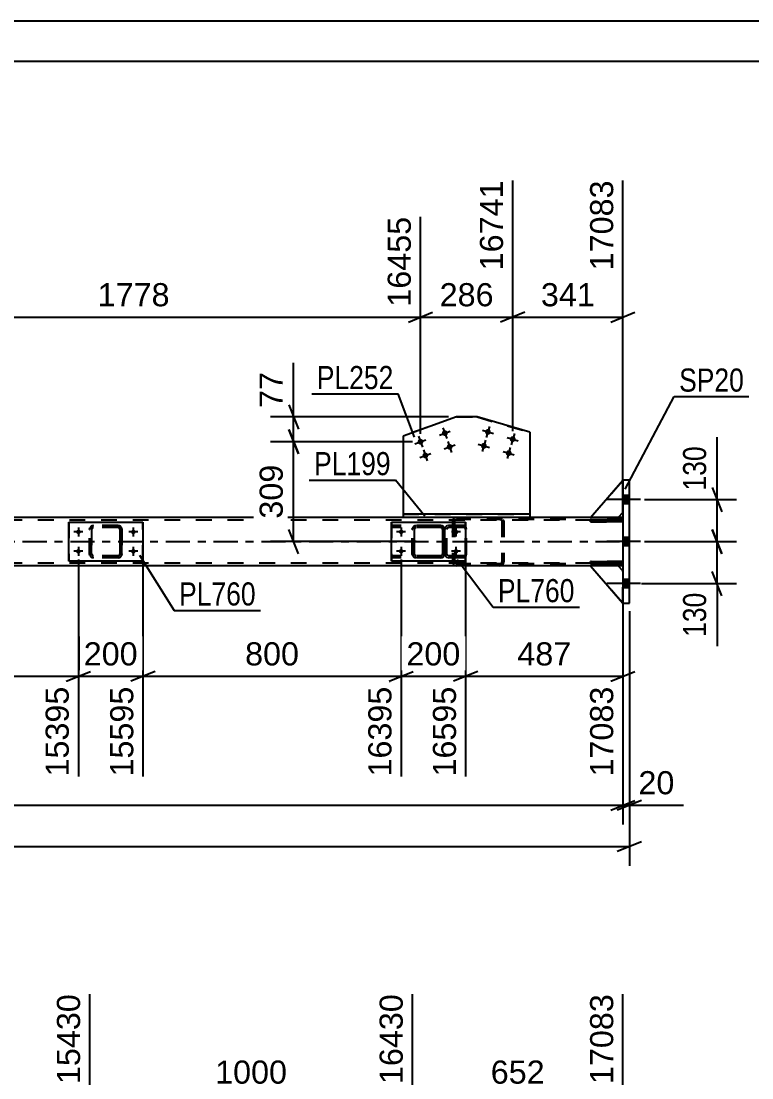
# Model space of a CAD drawing. Header units: millimetres. Extents: x -54 to 787, y -402 to 192.
# Drawn here: x 605.5 to 696.1, y 61 to 191.9 of the extents above; entities that cross this region are included whole.
import ezdxf

# ---------------------------------------------------------------- set-up
doc = ezdxf.new("R2010")
doc.units = ezdxf.units.MM
doc.linetypes.add('DXK_LINE_DOT2', pattern=[3.9198, 1.9599, -1.9599])
doc.linetypes.add('DXK_LINE_DOT3', pattern=[5.9187, 2.979, -0.9799, 0.9799, -0.9799])
doc.styles.add('Arial', font='ARIAL.TTF', dxfattribs={"height": 0.2})
doc.styles.add('Arial Narrow', font='ARIALN.TTF', dxfattribs={"height": 0.2})

# ---------------------------------------------------------------- blocks, each defined once
blk = doc.blocks.new('Unknown-122573057-1115')
at = {"color": 5, "linetype": 'Continuous'}
for p, q in [((787.22, 191.89), (-53.78, 191.89)), ((782.22, 186.89), (-48.78, 186.89))]:
    blk.add_line(p, q, dxfattribs=at)
blk = doc.blocks.new('Part-122573057-1778 - 1638')
at = {"color": 2, "linetype": 'Continuous'}
for p, q in [((676.08, 130.43), (680.08, 135.03)), ((680.08, 131.03), (679.48, 130.43)), ((679.48, 130.43), (676.08, 130.43))]:
    blk.add_line(p, q, dxfattribs=at)
at = {"color": 7, "linetype": 'DXK_LINE_DOT2'}
blk.add_line((680.08, 131.03), (680.08, 135.03), dxfattribs=at)
blk = doc.blocks.new('Bolt-122573057-1857 - 1638')
at = {"linetype": 'Continuous'}
for points in [[(655.33, 139.92, -1), (654.65, 139.68, -1)], [(658.35, 140.99, -1), (657.67, 140.75, -1)], [(658.95, 139.29, -1), (658.27, 139.05, -1)], [(655.93, 138.22, -1), (655.26, 137.98, -1)]]:
    blk.add_hatch(color=1, dxfattribs=at).paths.add_polyline_path(points)
at = {"color": 1, "linetype": 'Continuous'}
for p, q in [((657.77, 141.54), (658.25, 140.19)), ((654.31, 139.56), (655.67, 140.04)), ((654.75, 140.48), (655.23, 139.12)), ((657.33, 140.63), (658.69, 141.11)), ((655.35, 138.78), (655.84, 137.42)), ((657.93, 138.93), (659.29, 139.41)), ((658.37, 139.85), (658.85, 138.49)), ((654.92, 137.86), (656.27, 138.34))]:
    blk.add_line(p, q, dxfattribs=at)
blk = doc.blocks.new('Part-122573057-1782 - 1638')
at = {"color": 2, "linetype": 'Continuous'}
for p, q in [((679.48, 124.43), (676.08, 124.43)), ((676.08, 124.43), (680.08, 119.83)), ((680.08, 123.83), (679.48, 124.43))]:
    blk.add_line(p, q, dxfattribs=at)
at = {"color": 7, "linetype": 'DXK_LINE_DOT2'}
blk.add_line((680.08, 123.83), (680.08, 119.83), dxfattribs=at)
blk = doc.blocks.new('Part-122573057-1685 - 1638')
at = {"color": 7, "linetype": 'DXK_LINE_DOT2'}
for p, q in [((676.08, 130.43), (680.08, 135.03)), ((680.08, 135.03), (680.08, 131.03)), ((680.08, 131.03), (679.48, 130.43)), ((679.48, 130.43), (676.08, 130.43))]:
    blk.add_line(p, q, dxfattribs=at)
blk = doc.blocks.new('Part-122573057-1686 - 1638')
at = {"color": 2, "linetype": 'Continuous'}
for p, q in [((676.08, 124.67), (676.08, 124.99)), ((676.08, 124.99), (680.08, 124.99)), ((680.08, 124.67), (676.08, 124.67)), ((680.08, 124.67), (680.08, 124.99))]:
    blk.add_line(p, q, dxfattribs=at)
at = {"color": 7, "linetype": 'DXK_LINE_DOT2'}
for p, q in [((679.48, 124.67), (679.48, 124.99)), ((680.08, 124.99), (680.08, 124.67))]:
    blk.add_line(p, q, dxfattribs=at)
blk = doc.blocks.new('Part-122573057-1687 - 1638')
at = {"color": 2, "linetype": 'Continuous'}
for p, q in [((676.08, 129.87), (676.08, 130.19)), ((676.08, 130.19), (680.08, 130.19)), ((680.08, 129.87), (676.08, 129.87)), ((680.08, 129.87), (680.08, 130.19))]:
    blk.add_line(p, q, dxfattribs=at)
at = {"color": 7, "linetype": 'DXK_LINE_DOT2'}
for p, q in [((679.48, 129.87), (679.48, 130.19)), ((680.08, 130.19), (680.08, 129.87))]:
    blk.add_line(p, q, dxfattribs=at)
blk = doc.blocks.new('Part-122573057-1688 - 1638')
at = {"color": 7, "linetype": 'DXK_LINE_DOT2'}
for p, q in [((680.08, 124.99), (676.08, 124.99)), ((676.08, 124.99), (676.08, 124.67)), ((676.08, 124.67), (680.08, 124.67)), ((679.48, 124.67), (679.48, 124.99)), ((680.08, 124.67), (680.08, 124.99)), ((680.08, 124.99), (680.08, 124.67))]:
    blk.add_line(p, q, dxfattribs=at)
blk = doc.blocks.new('Part-122573057-1689 - 1638')
at = {"color": 7, "linetype": 'DXK_LINE_DOT2'}
for p, q in [((680.08, 130.19), (676.08, 130.19)), ((676.08, 130.19), (676.08, 129.87)), ((676.08, 129.87), (680.08, 129.87)), ((679.48, 129.87), (679.48, 130.19)), ((680.08, 129.87), (680.08, 130.19)), ((680.08, 130.19), (680.08, 129.87))]:
    blk.add_line(p, q, dxfattribs=at)
blk = doc.blocks.new('Part-122573057-1731 - 1638')
at = {"color": 2, "linetype": 'Continuous'}
for p, q in [((659.47, 142.87), (652.83, 140.51)), ((662.01, 142.87), (659.47, 142.87)), ((659.47, 142.87), (659.47, 142.87)), ((668.54, 140.97), (662.01, 142.87)), ((662.01, 142.87), (662.01, 142.87)), ((652.83, 140.51), (652.83, 130.83)), ((668.54, 140.97), (668.54, 130.83))]:
    blk.add_line(p, q, dxfattribs=at)
at = {"color": 7, "linetype": 'DXK_LINE_DOT2'}
for p, q in [((659.47, 142.87), (652.83, 140.51)), ((659.47, 142.87), (662.01, 142.87)), ((662.01, 142.87), (668.54, 140.97)), ((652.83, 130.83), (668.54, 130.83)), ((652.83, 130.83), (668.54, 130.83))]:
    blk.add_line(p, q, dxfattribs=at)
blk = doc.blocks.new('Bolt-122573057-1860 - 1638')
at = {"linetype": 'Continuous'}
for points in [[(612.31, 128.63), (612.32, 128.69), (612.33, 128.75), (612.36, 128.8), (612.4, 128.84), (612.45, 128.88), (612.5, 128.9), (612.56, 128.91), (612.62, 128.91), (612.68, 128.9), (612.73, 128.88), (612.78, 128.84), (612.82, 128.8), (612.85, 128.75), (612.86, 128.69), (612.87, 128.63), (612.86, 128.58), (612.85, 128.52), (612.82, 128.47), (612.78, 128.43), (612.73, 128.39), (612.68, 128.37), (612.62, 128.36), (612.56, 128.36), (612.5, 128.37), (612.45, 128.39), (612.4, 128.43), (612.36, 128.47), (612.33, 128.52), (612.32, 128.58)], [(619.11, 128.63), (619.12, 128.69), (619.13, 128.75), (619.16, 128.8), (619.2, 128.84), (619.25, 128.88), (619.3, 128.9), (619.36, 128.91), (619.42, 128.91), (619.48, 128.9), (619.53, 128.88), (619.58, 128.84), (619.62, 128.8), (619.65, 128.75), (619.66, 128.69), (619.67, 128.63), (619.66, 128.58), (619.65, 128.52), (619.62, 128.47), (619.58, 128.43), (619.53, 128.39), (619.48, 128.37), (619.42, 128.36), (619.36, 128.36), (619.3, 128.37), (619.25, 128.39), (619.2, 128.43), (619.16, 128.47), (619.13, 128.52), (619.12, 128.58)], [(612.31, 126.23), (612.32, 126.29), (612.33, 126.35), (612.36, 126.4), (612.4, 126.44), (612.45, 126.48), (612.5, 126.5), (612.56, 126.51), (612.62, 126.51), (612.68, 126.5), (612.73, 126.48), (612.78, 126.44), (612.82, 126.4), (612.85, 126.35), (612.86, 126.29), (612.87, 126.23), (612.86, 126.18), (612.85, 126.12), (612.82, 126.07), (612.78, 126.03), (612.73, 125.99), (612.68, 125.97), (612.62, 125.96), (612.56, 125.96), (612.5, 125.97), (612.45, 125.99), (612.4, 126.03), (612.36, 126.07), (612.33, 126.12), (612.32, 126.18)], [(619.11, 126.23), (619.12, 126.29), (619.13, 126.35), (619.16, 126.4), (619.2, 126.44), (619.25, 126.48), (619.3, 126.5), (619.36, 126.51), (619.42, 126.51), (619.48, 126.5), (619.53, 126.48), (619.58, 126.44), (619.62, 126.4), (619.65, 126.35), (619.66, 126.29), (619.67, 126.23), (619.66, 126.18), (619.65, 126.12), (619.62, 126.07), (619.58, 126.03), (619.53, 125.99), (619.48, 125.97), (619.42, 125.96), (619.36, 125.96), (619.3, 125.97), (619.25, 125.99), (619.2, 126.03), (619.16, 126.07), (619.13, 126.12), (619.12, 126.18)]]:
    blk.add_hatch(color=1, dxfattribs=at).paths.add_polyline_path(points)
at = {"color": 1, "linetype": 'Continuous'}
for p, q in [((613.15, 128.63), (612.03, 128.63)), ((612.59, 129.19), (612.59, 128.07)), ((619.95, 128.63), (618.83, 128.63)), ((619.39, 129.19), (619.39, 128.07)), ((613.15, 126.23), (612.03, 126.23)), ((612.59, 126.79), (612.59, 125.67)), ((619.95, 126.23), (618.83, 126.23)), ((619.39, 126.79), (619.39, 125.67))]:
    blk.add_line(p, q, dxfattribs=at)
blk = doc.blocks.new('Part-122573057-1783 - 1638')
at = {"color": 7, "linetype": 'DXK_LINE_DOT2'}
for p, q in [((679.48, 124.43), (676.08, 124.43)), ((676.08, 124.43), (680.08, 119.83)), ((680.08, 123.83), (679.48, 124.43)), ((680.08, 119.83), (680.08, 123.83))]:
    blk.add_line(p, q, dxfattribs=at)
blk = doc.blocks.new('Bolt-122573057-1858 - 1638')
at = {"linetype": 'Continuous'}
for points in [[(652.31, 128.63), (652.32, 128.69), (652.33, 128.75), (652.36, 128.8), (652.4, 128.84), (652.45, 128.88), (652.5, 128.9), (652.56, 128.91), (652.62, 128.91), (652.68, 128.9), (652.73, 128.88), (652.78, 128.84), (652.82, 128.8), (652.85, 128.75), (652.86, 128.69), (652.87, 128.63), (652.86, 128.58), (652.85, 128.52), (652.82, 128.47), (652.78, 128.43), (652.73, 128.39), (652.68, 128.37), (652.62, 128.36), (652.56, 128.36), (652.5, 128.37), (652.45, 128.39), (652.4, 128.43), (652.36, 128.47), (652.33, 128.52), (652.32, 128.58)], [(659.11, 128.63), (659.12, 128.69), (659.13, 128.75), (659.16, 128.8), (659.2, 128.84), (659.25, 128.88), (659.3, 128.9), (659.36, 128.91), (659.42, 128.91), (659.48, 128.9), (659.53, 128.88), (659.58, 128.84), (659.62, 128.8), (659.65, 128.75), (659.66, 128.69), (659.67, 128.63), (659.66, 128.58), (659.65, 128.52), (659.62, 128.47), (659.58, 128.43), (659.53, 128.39), (659.48, 128.37), (659.42, 128.36), (659.36, 128.36), (659.3, 128.37), (659.25, 128.39), (659.2, 128.43), (659.16, 128.47), (659.13, 128.52), (659.12, 128.58)], [(652.31, 126.23), (652.32, 126.29), (652.33, 126.35), (652.36, 126.4), (652.4, 126.44), (652.45, 126.48), (652.5, 126.5), (652.56, 126.51), (652.62, 126.51), (652.68, 126.5), (652.73, 126.48), (652.78, 126.44), (652.82, 126.4), (652.85, 126.35), (652.86, 126.29), (652.87, 126.23), (652.86, 126.18), (652.85, 126.12), (652.82, 126.07), (652.78, 126.03), (652.73, 125.99), (652.68, 125.97), (652.62, 125.96), (652.56, 125.96), (652.5, 125.97), (652.45, 125.99), (652.4, 126.03), (652.36, 126.07), (652.33, 126.12), (652.32, 126.18)], [(659.11, 126.23), (659.12, 126.29), (659.13, 126.35), (659.16, 126.4), (659.2, 126.44), (659.25, 126.48), (659.3, 126.5), (659.36, 126.51), (659.42, 126.51), (659.48, 126.5), (659.53, 126.48), (659.58, 126.44), (659.62, 126.4), (659.65, 126.35), (659.66, 126.29), (659.67, 126.23), (659.66, 126.18), (659.65, 126.12), (659.62, 126.07), (659.58, 126.03), (659.53, 125.99), (659.48, 125.97), (659.42, 125.96), (659.36, 125.96), (659.3, 125.97), (659.25, 125.99), (659.2, 126.03), (659.16, 126.07), (659.13, 126.12), (659.12, 126.18)]]:
    blk.add_hatch(color=1, dxfattribs=at).paths.add_polyline_path(points)
at = {"color": 1, "linetype": 'Continuous'}
for p, q in [((653.15, 128.63), (652.03, 128.63)), ((652.59, 129.19), (652.59, 128.07)), ((659.95, 128.63), (658.83, 128.63)), ((659.39, 129.19), (659.39, 128.07)), ((653.15, 126.23), (652.03, 126.23)), ((652.59, 126.79), (652.59, 125.67)), ((659.95, 126.23), (658.83, 126.23)), ((659.39, 126.79), (659.39, 125.67))]:
    blk.add_line(p, q, dxfattribs=at)
blk = doc.blocks.new('Bolt-122573057-1794 - 1638')
at = {"linetype": 'Continuous'}
for points in [[(680.88, 132.11), (680.88, 133.15), (680.08, 133.15), (680.08, 132.11)], [(680.88, 132.11), (680.88, 133.15), (680.08, 133.15), (680.08, 132.11)], [(680.88, 132.11), (680.88, 133.15), (680.08, 133.15), (680.08, 132.11)], [(680.88, 126.91), (680.88, 127.95), (680.08, 127.95), (680.08, 126.91)], [(680.88, 126.91), (680.88, 127.95), (680.08, 127.95), (680.08, 126.91)], [(680.88, 121.71), (680.88, 122.75), (680.08, 122.75), (680.08, 121.71)], [(680.88, 121.71), (680.88, 122.75), (680.08, 122.75), (680.08, 121.71)], [(680.88, 121.71), (680.88, 122.75), (680.08, 122.75), (680.08, 121.71)]]:
    blk.add_hatch(color=1, dxfattribs=at).paths.add_polyline_path(points)
at = {"color": 1, "linetype": 'Continuous'}
for p, q in [((682.28, 132.63), (678.08, 132.63)), ((682.28, 132.63), (678.08, 132.63)), ((682.28, 132.63), (678.08, 132.63)), ((680.88, 133.15), (680.08, 133.15)), ((680.88, 133.15), (680.08, 133.15)), ((680.88, 133.15), (680.08, 133.15)), ((680.88, 132.11), (680.08, 132.11)), ((680.88, 132.11), (680.08, 132.11)), ((680.88, 132.11), (680.08, 132.11)), ((682.28, 127.43), (678.08, 127.43)), ((682.28, 127.43), (678.08, 127.43)), ((680.88, 127.95), (680.08, 127.95)), ((680.88, 127.95), (680.08, 127.95)), ((680.88, 126.91), (680.08, 126.91)), ((680.88, 126.91), (680.08, 126.91)), ((682.28, 122.23), (678.08, 122.23)), ((682.28, 122.23), (678.08, 122.23)), ((682.28, 122.23), (678.08, 122.23)), ((680.88, 122.75), (680.08, 122.75)), ((680.88, 122.75), (680.08, 122.75)), ((680.88, 122.75), (680.08, 122.75)), ((680.88, 121.71), (680.08, 121.71)), ((680.88, 121.71), (680.08, 121.71)), ((680.88, 121.71), (680.08, 121.71))]:
    blk.add_line(p, q, dxfattribs=at)
blk = doc.blocks.new('Part-122573057-1802 - 1638')
at = {"color": 7, "linetype": 'DXK_LINE_DOT2'}
for p, q in [((680.08, 130.11), (43.4, 130.11)), ((668.54, 130.43), (652.83, 130.43)), ((679.48, 130.43), (676.08, 130.43)), ((680.08, 130.43), (680.08, 124.43)), ((680.08, 124.75), (43.4, 124.75)), ((679.48, 124.43), (676.08, 124.43))]:
    blk.add_line(p, q, dxfattribs=at)
at = {"color": 2, "linetype": 'Continuous'}
for p, q in [((652.83, 130.43), (583.87, 130.43)), ((676.08, 130.43), (668.54, 130.43)), ((680.08, 130.43), (679.48, 130.43)), ((676.08, 124.43), (43.4, 124.43)), ((680.08, 124.43), (679.48, 124.43))]:
    blk.add_line(p, q, dxfattribs=at)
at = {"color": 7, "linetype": 'DXK_LINE_DOT3'}
blk.add_line((43.4, 127.43), (680.08, 127.43), dxfattribs=at)
blk = doc.blocks.new('Part-122573057-1851 - 1638')
at = {"color": 2, "linetype": 'Continuous'}
for p, q in [((651.39, 125.03), (651.39, 129.83)), ((651.39, 129.83), (651.39, 129.83)), ((651.39, 129.83), (660.59, 129.83)), ((660.59, 129.83), (660.59, 125.03)), ((651.39, 125.03), (651.39, 125.03)), ((660.59, 125.03), (651.39, 125.03))]:
    blk.add_line(p, q, dxfattribs=at)
at = {"color": 7, "linetype": 'DXK_LINE_DOT2'}
for p, q in [((651.39, 129.83), (651.39, 125.03)), ((651.39, 129.83), (651.39, 129.83)), ((660.59, 125.03), (660.59, 129.83)), ((651.39, 125.03), (651.39, 125.03))]:
    blk.add_line(p, q, dxfattribs=at)
blk = doc.blocks.new('Part-122573057-1879 - 1638')
at = {"color": 7, "linetype": 'DXK_LINE_DOT2'}
for p, q in [((658.99, 130.11), (658.95, 129.95)), ((658.95, 129.95), (658.95, 124.91)), ((658.99, 130.14), (658.99, 130.11)), ((659.21, 129.95), (659.23, 130.05)), ((659.21, 129.95), (659.21, 124.91)), ((659.23, 130.05), (659.28, 130.12)), ((659.47, 130.43), (659.27, 130.4)), ((659.28, 130.12), (659.37, 130.18)), ((659.37, 130.18), (659.47, 130.19)), ((673.01, 130.43), (659.47, 130.43)), ((673.01, 130.19), (659.47, 130.19)), ((665.02, 130.4), (664.83, 130.43)), ((664.83, 130.19), (664.93, 130.18)), ((664.93, 130.18), (665.01, 130.12)), ((665.01, 130.12), (665.06, 130.05)), ((665.06, 130.05), (665.08, 129.95)), ((665.08, 129.95), (665.08, 124.91)), ((665.31, 130.11), (665.3, 130.14)), ((665.34, 129.95), (665.31, 130.11)), ((665.34, 129.95), (665.34, 124.91)), ((658.95, 124.91), (658.97, 124.83)), ((658.97, 124.83), (658.99, 124.73)), ((659.22, 124.85), (659.21, 124.91)), ((659.23, 124.82), (659.22, 124.85)), ((659.28, 124.75), (659.23, 124.82)), ((659.27, 124.47), (659.47, 124.43)), ((659.37, 124.69), (659.28, 124.75)), ((659.47, 124.67), (659.37, 124.69)), ((673.01, 124.67), (659.47, 124.67)), ((673.01, 124.43), (659.47, 124.43)), ((664.93, 124.69), (664.83, 124.67)), ((664.83, 124.43), (665.02, 124.47)), ((665.01, 124.75), (664.93, 124.69)), ((665.06, 124.82), (665.01, 124.75)), ((665.06, 124.82), (665.07, 124.85)), ((665.07, 124.85), (665.08, 124.91)), ((665.3, 124.73), (665.32, 124.83)), ((665.32, 124.83), (665.34, 124.91))]:
    blk.add_line(p, q, dxfattribs=at)
for centre, start, end in [((659.45, 129.93), 110.756, 155.6775), ((659.45, 124.94), 204.3225, 249.244), ((664.85, 124.94), 290.756, 335.6775)]:
    blk.add_arc(centre, 0.496, start, end, dxfattribs=at)
blk = doc.blocks.new('Bolt-122573057-1909 - 1638')
at = {"linetype": 'Continuous'}
for points in [[(663.35, 141.38), (663.43, 141.37), (663.5, 141.35), (663.56, 141.31), (663.62, 141.26), (663.66, 141.2), (663.69, 141.13), (663.71, 141.06), (663.71, 140.99), (663.69, 140.91), (663.66, 140.84), (663.62, 140.78), (663.56, 140.73), (663.5, 140.69), (663.43, 140.67), (663.35, 140.66), (663.28, 140.67), (663.21, 140.69), (663.14, 140.73), (663.08, 140.78), (663.04, 140.84), (663.01, 140.91), (662.99, 140.99), (662.99, 141.06), (663.01, 141.13), (663.04, 141.2), (663.08, 141.26), (663.14, 141.31), (663.21, 141.35), (663.28, 141.37)], [(666.42, 140.49), (666.5, 140.48), (666.57, 140.46), (666.64, 140.42), (666.69, 140.37), (666.74, 140.31), (666.77, 140.24), (666.78, 140.17), (666.78, 140.09), (666.77, 140.02), (666.74, 139.95), (666.69, 139.89), (666.64, 139.84), (666.57, 139.8), (666.5, 139.78), (666.42, 139.77), (666.35, 139.78), (666.28, 139.8), (666.21, 139.84), (666.16, 139.89), (666.11, 139.95), (666.08, 140.02), (666.07, 140.09), (666.07, 140.17), (666.08, 140.24), (666.11, 140.31), (666.16, 140.37), (666.21, 140.42), (666.28, 140.46), (666.35, 140.48)], [(662.85, 139.65), (662.92, 139.65), (663, 139.62), (663.06, 139.59), (663.12, 139.53), (663.16, 139.47), (663.19, 139.41), (663.21, 139.33), (663.21, 139.26), (663.19, 139.18), (663.16, 139.11), (663.12, 139.05), (663.06, 139), (663, 138.97), (662.92, 138.94), (662.85, 138.93), (662.78, 138.94), (662.7, 138.97), (662.64, 139), (662.58, 139.05), (662.54, 139.11), (662.51, 139.18), (662.49, 139.26), (662.49, 139.33), (662.51, 139.41), (662.54, 139.47), (662.58, 139.53), (662.64, 139.59), (662.7, 139.62), (662.78, 139.65)], [(665.92, 138.76), (666, 138.75), (666.07, 138.73), (666.13, 138.69), (666.19, 138.64), (666.24, 138.58), (666.27, 138.51), (666.28, 138.44), (666.28, 138.36), (666.27, 138.29), (666.24, 138.22), (666.19, 138.16), (666.13, 138.11), (666.07, 138.07), (666, 138.05), (665.92, 138.04), (665.85, 138.05), (665.78, 138.07), (665.71, 138.11), (665.66, 138.16), (665.61, 138.22), (665.58, 138.29), (665.57, 138.36), (665.57, 138.44), (665.58, 138.51), (665.61, 138.58), (665.66, 138.64), (665.71, 138.69), (665.78, 138.73), (665.85, 138.75)]]:
    blk.add_hatch(color=1, dxfattribs=at).paths.add_polyline_path(points)
at = {"color": 1, "linetype": 'Continuous'}
for p, q in [((663.55, 141.71), (663.15, 140.33)), ((662.66, 141.22), (664.04, 140.82)), ((665.73, 140.33), (667.12, 139.93)), ((666.63, 140.82), (666.22, 139.44)), ((662.16, 139.49), (663.54, 139.09)), ((663.05, 139.99), (662.65, 138.6)), ((666.12, 139.09), (665.72, 137.71)), ((665.23, 138.6), (666.61, 138.2))]:
    blk.add_line(p, q, dxfattribs=at)
blk = doc.blocks.new('Part-122573057-1910 - 1638')
at = {"color": 7, "linetype": 'DXK_LINE_DOT2'}
for p, q in [((660.42, 129.43), (651.39, 129.43)), ((660.42, 129.19), (651.39, 129.19)), ((658.04, 129.14), (658.01, 128.95)), ((658.01, 125.91), (658.01, 128.95)), ((658.26, 128.95), (658.28, 129.05)), ((658.26, 125.91), (658.26, 128.95)), ((658.28, 129.05), (658.33, 129.12)), ((658.51, 129.43), (658.32, 129.4)), ((658.33, 129.12), (658.41, 129.18)), ((658.41, 129.18), (658.51, 129.19)), ((658.95, 129.19), (658.95, 129.43)), ((660.52, 129.4), (660.42, 129.43)), ((660.42, 129.19), (660.47, 129.18)), ((660.47, 129.18), (660.52, 129.12)), ((660.61, 129.29), (660.52, 129.4)), ((660.52, 129.12), (660.55, 129.05)), ((660.55, 129.05), (660.56, 128.95)), ((660.56, 125.91), (660.56, 128.95)), ((660.67, 129.14), (660.61, 129.29)), ((660.69, 128.95), (660.67, 129.14)), ((660.69, 125.91), (660.69, 128.95)), ((660.42, 125.67), (651.39, 125.67)), ((658.01, 125.91), (658.04, 125.73)), ((658.28, 125.82), (658.26, 125.91)), ((658.33, 125.75), (658.28, 125.82)), ((658.41, 125.69), (658.33, 125.75)), ((658.51, 125.67), (658.41, 125.69)), ((658.95, 125.43), (658.95, 125.67)), ((660.47, 125.69), (660.42, 125.67)), ((660.52, 125.75), (660.47, 125.69)), ((660.55, 125.82), (660.52, 125.75)), ((660.56, 125.91), (660.55, 125.82)), ((660.61, 125.58), (660.67, 125.73)), ((660.67, 125.73), (660.69, 125.91)), ((660.42, 125.43), (651.39, 125.43)), ((658.32, 125.47), (658.51, 125.43)), ((660.42, 125.43), (660.52, 125.47)), ((660.52, 125.47), (660.61, 125.58))]:
    blk.add_line(p, q, dxfattribs=at)
for centre, start, end in [((658.49, 128.94), 111.1534, 156.107), ((658.49, 125.93), 203.893, 248.8466)]:
    blk.add_arc(centre, 0.492, start, end, dxfattribs=at)
blk = doc.blocks.new('Part-122573057-1985 - 1638')
at = {"color": 2, "linetype": 'Continuous'}
for p, q in [((668.54, 130.83), (652.83, 130.83)), ((652.83, 130.83), (652.83, 130.43)), ((668.54, 130.43), (652.83, 130.43)), ((668.54, 130.83), (668.54, 130.43))]:
    blk.add_line(p, q, dxfattribs=at)
blk = doc.blocks.new('Part-122573057-1997 - 1638')
at = {"color": 7, "linetype": 'DXK_LINE_DOT2'}
for p, q in [((653.98, 128.95), (654.02, 129.14)), ((653.98, 128.95), (653.99, 128.95)), ((653.98, 125.91), (653.98, 128.95)), ((654.03, 129.14), (653.99, 128.95)), ((653.99, 125.91), (653.99, 128.95)), ((654.24, 129.05), (654.22, 128.95)), ((654.23, 128.95), (654.22, 128.95)), ((654.22, 128.95), (654.22, 125.91)), ((654.23, 128.95), (654.25, 129.05)), ((654.23, 125.91), (654.23, 128.95)), ((654.3, 129.12), (654.24, 129.05)), ((654.25, 129.05), (654.3, 129.12)), ((654.28, 129.4), (654.46, 129.43)), ((654.28, 129.4), (654.29, 129.4)), ((654.47, 129.43), (654.29, 129.4)), ((654.3, 129.12), (654.38, 129.18)), ((654.37, 129.18), (654.3, 129.12)), ((654.46, 129.19), (654.37, 129.18)), ((654.38, 129.18), (654.47, 129.19)), ((657.51, 129.43), (654.46, 129.43)), ((657.51, 129.19), (654.46, 129.19)), ((657.5, 129.43), (657.69, 129.4)), ((657.6, 129.18), (657.5, 129.19)), ((657.69, 129.4), (657.51, 129.43)), ((657.51, 129.19), (657.6, 129.18)), ((657.6, 129.18), (657.6, 129.18)), ((657.6, 129.18), (657.68, 129.12)), ((657.67, 129.12), (657.6, 129.18)), ((657.73, 129.05), (657.67, 129.12)), ((657.68, 129.12), (657.73, 129.05)), ((657.73, 129.05), (657.75, 128.95)), ((657.74, 128.95), (657.73, 129.05)), ((657.75, 128.95), (657.74, 128.95)), ((657.74, 128.95), (657.74, 125.91)), ((657.75, 125.91), (657.75, 128.95)), ((657.95, 129.14), (657.98, 128.95)), ((657.99, 128.95), (657.95, 129.14)), ((657.99, 128.95), (657.98, 128.95)), ((657.98, 128.95), (657.98, 125.91)), ((657.99, 125.91), (657.99, 128.95)), ((653.99, 125.91), (653.98, 125.91)), ((654.02, 125.73), (653.98, 125.91)), ((653.99, 125.91), (654.03, 125.73)), ((654.22, 125.91), (654.23, 125.91)), ((654.22, 125.91), (654.24, 125.82)), ((654.25, 125.82), (654.23, 125.91)), ((654.24, 125.82), (654.3, 125.75)), ((654.3, 125.75), (654.25, 125.82)), ((654.38, 125.69), (654.3, 125.75)), ((654.3, 125.75), (654.37, 125.69)), ((654.37, 125.69), (654.46, 125.67)), ((654.47, 125.67), (654.38, 125.69)), ((657.51, 125.67), (654.46, 125.67)), ((657.5, 125.67), (657.6, 125.69)), ((657.6, 125.69), (657.51, 125.67)), ((657.68, 125.75), (657.6, 125.69)), ((657.6, 125.69), (657.67, 125.75)), ((657.6, 125.69), (657.6, 125.69)), ((657.67, 125.75), (657.73, 125.82)), ((657.73, 125.82), (657.68, 125.75)), ((657.75, 125.91), (657.73, 125.82)), ((657.73, 125.82), (657.74, 125.91)), ((657.74, 125.91), (657.75, 125.91)), ((657.98, 125.91), (657.95, 125.73)), ((657.95, 125.73), (657.99, 125.91)), ((657.98, 125.91), (657.99, 125.91)), ((654.28, 125.47), (654.29, 125.47)), ((654.46, 125.43), (654.28, 125.47)), ((654.29, 125.47), (654.47, 125.43)), ((657.51, 125.43), (654.46, 125.43)), ((657.69, 125.47), (657.5, 125.43)), ((657.51, 125.43), (657.69, 125.47))]:
    blk.add_line(p, q, dxfattribs=at)
at = {"color": 7, "linetype": 'DXK_LINE_DOT3'}
blk.add_line((655.99, 127.43), (655.98, 127.43), dxfattribs=at)
at = {"color": 7, "linetype": 'DXK_LINE_DOT2'}
for centre, start, end in [((654.46, 128.95), 112.5, 157.5), ((654.47, 128.95), 112.5, 157.5), ((657.5, 128.95), 22.5, 67.5), ((657.51, 128.95), 22.5, 67.5), ((654.46, 125.91), 202.5, 247.5), ((654.47, 125.91), 202.5, 247.5), ((657.5, 125.91), 292.5, 337.5), ((657.51, 125.91), 292.5, 337.5)]:
    blk.add_arc(centre, 0.48, start, end, dxfattribs=at)
blk = doc.blocks.new('Part-122573057-2002 - 1638')
at = {"color": 2, "linetype": 'Continuous'}
for p, q in [((611.39, 125.03), (611.39, 129.83)), ((611.39, 129.83), (611.39, 129.83)), ((611.39, 129.83), (620.59, 129.83)), ((620.59, 129.83), (620.59, 125.03)), ((611.39, 125.03), (611.39, 125.03)), ((620.59, 125.03), (611.39, 125.03))]:
    blk.add_line(p, q, dxfattribs=at)
at = {"color": 7, "linetype": 'DXK_LINE_DOT2'}
for p, q in [((611.39, 129.83), (611.39, 125.03)), ((611.39, 129.83), (611.39, 129.83)), ((620.59, 125.03), (620.59, 129.83)), ((611.39, 125.03), (611.39, 125.03))]:
    blk.add_line(p, q, dxfattribs=at)
blk = doc.blocks.new('Part-122573057-2003 - 1638')
at = {"color": 7, "linetype": 'DXK_LINE_DOT2'}
for p, q in [((613.98, 128.95), (614.02, 129.14)), ((613.98, 128.95), (613.99, 128.95)), ((613.98, 125.91), (613.98, 128.95)), ((614.03, 129.14), (613.99, 128.95)), ((613.99, 125.91), (613.99, 128.95)), ((614.24, 129.05), (614.22, 128.95)), ((614.23, 128.95), (614.22, 128.95)), ((614.22, 128.95), (614.22, 125.91)), ((614.23, 128.95), (614.25, 129.05)), ((614.23, 125.91), (614.23, 128.95)), ((614.3, 129.12), (614.24, 129.05)), ((614.25, 129.05), (614.3, 129.12)), ((614.28, 129.4), (614.46, 129.43)), ((614.28, 129.4), (614.29, 129.4)), ((614.47, 129.43), (614.29, 129.4)), ((614.3, 129.12), (614.38, 129.18)), ((614.37, 129.18), (614.3, 129.12)), ((614.46, 129.19), (614.37, 129.18)), ((614.38, 129.18), (614.47, 129.19)), ((617.51, 129.43), (614.46, 129.43)), ((617.51, 129.19), (614.46, 129.19)), ((617.5, 129.43), (617.69, 129.4)), ((617.6, 129.18), (617.5, 129.19)), ((617.69, 129.4), (617.51, 129.43)), ((617.51, 129.19), (617.6, 129.18)), ((617.6, 129.18), (617.6, 129.18)), ((617.6, 129.18), (617.68, 129.12)), ((617.67, 129.12), (617.6, 129.18)), ((617.73, 129.05), (617.67, 129.12)), ((617.68, 129.12), (617.73, 129.05)), ((617.73, 129.05), (617.75, 128.95)), ((617.74, 128.95), (617.73, 129.05)), ((617.75, 128.95), (617.74, 128.95)), ((617.74, 128.95), (617.74, 125.91)), ((617.75, 125.91), (617.75, 128.95)), ((617.95, 129.14), (617.98, 128.95)), ((617.99, 128.95), (617.95, 129.14)), ((617.99, 128.95), (617.98, 128.95)), ((617.98, 128.95), (617.98, 125.91)), ((617.99, 125.91), (617.99, 128.95)), ((613.99, 125.91), (613.98, 125.91)), ((614.02, 125.73), (613.98, 125.91)), ((613.99, 125.91), (614.03, 125.73)), ((614.22, 125.91), (614.23, 125.91)), ((614.22, 125.91), (614.24, 125.82)), ((614.25, 125.82), (614.23, 125.91)), ((614.24, 125.82), (614.3, 125.75)), ((614.3, 125.75), (614.25, 125.82)), ((614.38, 125.69), (614.3, 125.75)), ((614.3, 125.75), (614.37, 125.69)), ((614.37, 125.69), (614.46, 125.67)), ((614.47, 125.67), (614.38, 125.69)), ((617.51, 125.67), (614.46, 125.67)), ((617.5, 125.67), (617.6, 125.69)), ((617.6, 125.69), (617.51, 125.67)), ((617.68, 125.75), (617.6, 125.69)), ((617.6, 125.69), (617.67, 125.75)), ((617.6, 125.69), (617.6, 125.69)), ((617.67, 125.75), (617.73, 125.82)), ((617.73, 125.82), (617.68, 125.75)), ((617.75, 125.91), (617.73, 125.82)), ((617.73, 125.82), (617.74, 125.91)), ((617.74, 125.91), (617.75, 125.91)), ((617.98, 125.91), (617.95, 125.73)), ((617.95, 125.73), (617.99, 125.91)), ((617.98, 125.91), (617.99, 125.91)), ((614.28, 125.47), (614.29, 125.47)), ((614.46, 125.43), (614.28, 125.47)), ((614.29, 125.47), (614.47, 125.43)), ((617.51, 125.43), (614.46, 125.43)), ((617.69, 125.47), (617.5, 125.43)), ((617.51, 125.43), (617.69, 125.47))]:
    blk.add_line(p, q, dxfattribs=at)
at = {"color": 7, "linetype": 'DXK_LINE_DOT3'}
blk.add_line((615.99, 127.43), (615.98, 127.43), dxfattribs=at)
at = {"color": 7, "linetype": 'DXK_LINE_DOT2'}
for centre, start, end in [((614.46, 128.95), 112.5, 157.5), ((614.47, 128.95), 112.5, 157.5), ((617.5, 128.95), 22.5, 67.5), ((617.51, 128.95), 22.5, 67.5), ((614.46, 125.91), 202.5, 247.5), ((614.47, 125.91), 202.5, 247.5), ((617.5, 125.91), 292.5, 337.5), ((617.51, 125.91), 292.5, 337.5)]:
    blk.add_arc(centre, 0.48, start, end, dxfattribs=at)
blk = doc.blocks.new('Part-122573057-2033 - 1638')
at = {"color": 2, "linetype": 'Continuous'}
for p, q in [((680.88, 135.03), (680.08, 135.03)), ((680.08, 135.03), (680.08, 119.83)), ((680.88, 119.83), (680.88, 135.03)), ((680.08, 119.83), (680.88, 119.83))]:
    blk.add_line(p, q, dxfattribs=at)
blk = doc.blocks.new('StraightDimension-122573057-8299 - 2998')
at = {"color": 7, "linetype": 'Continuous'}
for p, q in [((653.99, 16.33), (653.99, 71.37)), ((680.08, 4), (680.08, 71.37)), ((655.49, 59.55), (652.49, 58.35)), ((653.99, 58.95), (680.08, 58.95)), ((678.58, 58.35), (681.58, 59.55))]:
    blk.add_line(p, q, dxfattribs=at)
at = {"color": 0}
blk.add_wipeout([(670.97, 59.7), (670.97, 63.9), (663.1, 63.9), (663.1, 59.7)], dxfattribs=at)
at = {"color": 3, "style": 'Arial'}
blk.add_text('652', height=2.865, dxfattribs=at).set_placement((663.7, 60.3))
at = {"color": 0, "linetype": 'Continuous'}
blk.add_wipeout([(679.48, 71.97), (675.28, 71.97), (675.28, 59.65), (679.48, 59.65)], dxfattribs=at)
at = {"color": 3, "linetype": 'Continuous', "style": 'Arial'}
blk.add_text('17083', height=2.865, rotation=90.0002, dxfattribs=at).set_placement((678.88, 60.25))
blk = doc.blocks.new('StraightDimension-122573057-8300 - 2998')
at = {"color": 7, "linetype": 'Continuous'}
for p, q in [((613.99, 16.33), (613.99, 71.37)), ((653.99, 16.33), (653.99, 71.37)), ((615.49, 59.55), (612.49, 58.35)), ((613.99, 58.95), (653.99, 58.95)), ((652.49, 58.35), (655.49, 59.55))]:
    blk.add_line(p, q, dxfattribs=at)
at = {"color": 0}
blk.add_wipeout([(639.04, 59.7), (639.04, 63.9), (628.94, 63.9), (628.94, 59.7)], dxfattribs=at)
at = {"color": 3, "style": 'Arial'}
blk.add_text('1000', height=2.865, dxfattribs=at).set_placement((629.54, 60.3))
at = {"color": 0, "linetype": 'Continuous'}
blk.add_wipeout([(653.39, 71.97), (649.19, 71.97), (649.19, 59.65), (653.39, 59.65)], dxfattribs=at)
at = {"color": 3, "linetype": 'Continuous', "style": 'Arial'}
blk.add_text('16430', height=2.865, rotation=90.0002, dxfattribs=at).set_placement((652.79, 60.25))
blk = doc.blocks.new('StraightDimension-122573057-8301 - 2998')
at = {"color": 7, "linetype": 'Continuous'}
for p, q in [((573.99, 16.33), (573.99, 71.37)), ((613.99, 16.33), (613.99, 71.37)), ((575.49, 59.55), (572.49, 58.35)), ((573.99, 58.95), (613.99, 58.95)), ((612.49, 58.35), (615.49, 59.55))]:
    blk.add_line(p, q, dxfattribs=at)
at = {"color": 0}
blk.add_wipeout([(599.04, 59.7), (599.04, 63.9), (588.94, 63.9), (588.94, 59.7)], dxfattribs=at)
at = {"color": 3, "style": 'Arial'}
blk.add_text('1000', height=2.865, dxfattribs=at).set_placement((589.54, 60.3))
at = {"color": 0, "linetype": 'Continuous'}
blk.add_wipeout([(613.39, 71.97), (609.19, 71.97), (609.19, 59.65), (613.39, 59.65)], dxfattribs=at)
at = {"color": 3, "linetype": 'Continuous', "style": 'Arial'}
blk.add_text('15430', height=2.865, rotation=90.0002, dxfattribs=at).set_placement((612.79, 60.25))
blk = doc.blocks.new('StraightDimension-122573057-7097 - 1638')
at = {"color": 7, "linetype": 'Continuous'}
for p, q in [((620.59, 125.23), (620.59, 98.34)), ((652.59, 125.23), (652.59, 98.34)), ((622.09, 111.35), (619.09, 110.15)), ((651.09, 110.15), (654.09, 111.35)), ((620.59, 110.75), (652.59, 110.75))]:
    blk.add_line(p, q, dxfattribs=at)
at = {"color": 0}
blk.add_wipeout([(640.53, 111.5), (640.53, 115.7), (632.65, 115.7), (632.65, 111.5)], dxfattribs=at)
at = {"color": 3, "style": 'Arial'}
blk.add_text('800', height=2.865, dxfattribs=at).set_placement((633.25, 112.1))
at = {"color": 0, "linetype": 'Continuous'}
blk.add_wipeout([(651.99, 110.05), (647.79, 110.05), (647.79, 97.74), (651.99, 97.74)], dxfattribs=at)
at = {"color": 3, "linetype": 'Continuous', "style": 'Arial'}
blk.add_text('16395', height=2.865, rotation=90.0002, dxfattribs=at).set_placement((651.39, 98.34))
blk = doc.blocks.new('StraightDimension-122573057-2087 - 1638')
at = {"color": 7, "linetype": 'Continuous'}
for p, q in [((638.67, 141.3), (639.87, 138.3)), ((653.99, 139.8), (636.42, 139.8)), ((639.27, 127.43), (639.27, 139.8)), ((639.87, 125.93), (638.67, 128.93)), ((654.45, 127.43), (636.42, 127.43))]:
    blk.add_line(p, q, dxfattribs=at)
at = {"color": 0}
blk.add_wipeout([(638.52, 137.55), (634.32, 137.55), (634.32, 129.68), (638.52, 129.68)], dxfattribs=at)
at = {"color": 3, "style": 'Arial'}
blk.add_text('309', height=2.865, rotation=90.0002, dxfattribs=at).set_placement((637.92, 130.28))
blk = doc.blocks.new('StraightDimension-122573057-2141 - 1638')
at = {"color": 7, "linetype": 'Continuous'}
for p, q in [((583.87, 132.45), (583.87, 184.75)), ((654.99, 140.8), (654.99, 167.65)), ((585.37, 155.83), (582.37, 154.63)), ((653.49, 154.63), (656.49, 155.83)), ((583.87, 155.23), (654.99, 155.23))]:
    blk.add_line(p, q, dxfattribs=at)
at = {"color": 0}
blk.add_wipeout([(624.48, 155.98), (624.48, 160.18), (614.38, 160.18), (614.38, 155.98)], dxfattribs=at)
at = {"color": 3, "style": 'Arial'}
blk.add_text('1778', height=2.865, dxfattribs=at).set_placement((614.98, 156.58))
at = {"color": 0, "linetype": 'Continuous'}
blk.add_wipeout([(654.39, 168.25), (650.19, 168.25), (650.19, 155.93), (654.39, 155.93)], dxfattribs=at)
at = {"color": 3, "linetype": 'Continuous', "style": 'Arial'}
blk.add_text('16455', height=2.865, rotation=90.0002, dxfattribs=at).set_placement((653.79, 156.53))
blk = doc.blocks.new('StraightDimension-122573057-2075 - 1638')
at = {"color": 7, "linetype": 'Continuous'}
for p, q in [((639.27, 142.87), (639.27, 149.57)), ((639.27, 142.87), (639.27, 149.57)), ((638.67, 144.37), (639.87, 141.37)), ((658.47, 142.87), (636.42, 142.87)), ((639.27, 139.8), (639.27, 142.87)), ((639.87, 138.3), (638.67, 141.3)), ((653.99, 139.8), (636.42, 139.8))]:
    blk.add_line(p, q, dxfattribs=at)
at = {"color": 0}
blk.add_wipeout([(638.52, 149.04), (634.32, 149.04), (634.32, 143.39), (638.52, 143.39)], dxfattribs=at)
at = {"color": 3, "style": 'Arial'}
blk.add_text('77', height=2.865, rotation=90.0002, dxfattribs=at).set_placement((637.92, 143.99))
blk = doc.blocks.new('StraightDimension-122573057-2473 - 1638')
at = {"color": 7, "linetype": 'Continuous'}
for p, q in [((680.08, 118.83), (680.08, 92.39)), ((680.88, 118.83), (680.88, 92.39)), ((678.58, 94.19), (681.58, 95.39)), ((682.38, 95.39), (679.38, 94.19)), ((680.08, 94.79), (680.88, 94.79)), ((680.88, 94.79), (687.58, 94.79)), ((680.88, 94.79), (687.58, 94.79))]:
    blk.add_line(p, q, dxfattribs=at)
at = {"color": 0}
blk.add_wipeout([(687.06, 95.54), (687.06, 99.74), (681.41, 99.74), (681.41, 95.54)], dxfattribs=at)
at = {"color": 3, "style": 'Arial'}
blk.add_text('20', height=2.865, dxfattribs=at).set_placement((682.01, 96.14))
blk = doc.blocks.new('StraightDimension-122573057-2150 - 1638')
at = {"color": 7, "linetype": 'Continuous'}
for p, q in [((666.42, 141.13), (666.42, 172.15)), ((654.99, 140.8), (654.99, 167.65)), ((653.49, 154.63), (656.49, 155.83)), ((667.92, 155.83), (664.92, 154.63)), ((654.99, 155.23), (666.42, 155.23))]:
    blk.add_line(p, q, dxfattribs=at)
at = {"color": 0}
blk.add_wipeout([(664.64, 155.98), (664.64, 160.18), (656.77, 160.18), (656.77, 155.98)], dxfattribs=at)
at = {"color": 3, "style": 'Arial'}
blk.add_text('286', height=2.865, dxfattribs=at).set_placement((657.37, 156.58))
at = {"color": 0, "linetype": 'Continuous'}
blk.add_wipeout([(665.82, 172.75), (661.62, 172.75), (661.62, 160.43), (665.82, 160.43)], dxfattribs=at)
at = {"color": 3, "linetype": 'Continuous', "style": 'Arial'}
blk.add_text('16741', height=2.865, rotation=90.0002, dxfattribs=at).set_placement((665.22, 161.03))
blk = doc.blocks.new('StraightDimension-122573057-2159 - 1638')
at = {"color": 7, "linetype": 'Continuous'}
for p, q in [((666.42, 141.13), (666.42, 172.15)), ((680.08, 131.43), (680.08, 172.15)), ((667.92, 155.83), (664.92, 154.63)), ((678.58, 154.63), (681.58, 155.83)), ((666.42, 155.23), (680.08, 155.23))]:
    blk.add_line(p, q, dxfattribs=at)
at = {"color": 0}
blk.add_wipeout([(677.19, 155.98), (677.19, 160.18), (669.32, 160.18), (669.32, 155.98)], dxfattribs=at)
at = {"color": 3, "style": 'Arial'}
blk.add_text('341', height=2.865, dxfattribs=at).set_placement((669.92, 156.58))
at = {"color": 0, "linetype": 'Continuous'}
blk.add_wipeout([(679.48, 172.75), (675.28, 172.75), (675.28, 160.43), (679.48, 160.43)], dxfattribs=at)
at = {"color": 3, "linetype": 'Continuous', "style": 'Arial'}
blk.add_text('17083', height=2.865, rotation=90.0002, dxfattribs=at).set_placement((678.88, 161.03))
blk = doc.blocks.new('StraightDimension-122573057-2451 - 1638')
at = {"color": 7, "linetype": 'Continuous'}
for p, q in [((680.08, 118.83), (680.08, 92.39)), ((11.48, 94.79), (680.08, 94.79)), ((678.58, 94.19), (681.58, 95.39))]:
    blk.add_line(p, q, dxfattribs=at)
blk = doc.blocks.new('StraightDimension-122573057-2517 - 1638')
at = {"color": 7, "linetype": 'Continuous'}
for p, q in [((680.88, 118.83), (680.88, 87.28)), ((10.68, 89.68), (680.88, 89.68)), ((679.38, 89.08), (682.38, 90.28))]:
    blk.add_line(p, q, dxfattribs=at)
blk = doc.blocks.new('StraightDimension-122573057-7095 - 1638')
at = {"color": 7, "linetype": 'Continuous'}
for p, q in [((660.59, 125.59), (660.59, 98.34)), ((680.08, 123.43), (680.08, 98.34)), ((662.09, 111.35), (659.09, 110.15)), ((678.58, 110.15), (681.58, 111.35)), ((660.59, 110.75), (680.08, 110.75))]:
    blk.add_line(p, q, dxfattribs=at)
at = {"color": 0}
blk.add_wipeout([(674.27, 111.5), (674.27, 115.7), (666.4, 115.7), (666.4, 111.5)], dxfattribs=at)
at = {"color": 3, "style": 'Arial'}
blk.add_text('487', height=2.865, dxfattribs=at).set_placement((667, 112.1))
at = {"color": 0, "linetype": 'Continuous'}
blk.add_wipeout([(679.48, 110.05), (675.28, 110.05), (675.28, 97.74), (679.48, 97.74)], dxfattribs=at)
at = {"color": 3, "linetype": 'Continuous', "style": 'Arial'}
blk.add_text('17083', height=2.865, rotation=90.0002, dxfattribs=at).set_placement((678.88, 98.34))
blk = doc.blocks.new('StraightDimension-122573057-7096 - 1638')
at = {"color": 7, "linetype": 'Continuous'}
for p, q in [((652.59, 125.23), (652.59, 98.34)), ((660.59, 125.59), (660.59, 98.34)), ((651.09, 110.15), (654.09, 111.35)), ((662.09, 111.35), (659.09, 110.15)), ((652.59, 110.75), (660.59, 110.75))]:
    blk.add_line(p, q, dxfattribs=at)
at = {"color": 0}
blk.add_wipeout([(660.53, 111.5), (660.53, 115.7), (652.65, 115.7), (652.65, 111.5)], dxfattribs=at)
at = {"color": 0, "linetype": 'Continuous'}
blk.add_wipeout([(659.99, 110.05), (655.79, 110.05), (655.79, 97.74), (659.99, 97.74)], dxfattribs=at)
at = {"color": 3, "style": 'Arial'}
blk.add_text('200', height=2.865, dxfattribs=at).set_placement((653.25, 112.1))
at = {"color": 3, "linetype": 'Continuous', "style": 'Arial'}
blk.add_text('16595', height=2.865, rotation=90.0002, dxfattribs=at).set_placement((659.39, 98.34))
blk = doc.blocks.new('StraightDimension-122573057-7098 - 1638')
at = {"color": 7, "linetype": 'Continuous'}
for p, q in [((612.59, 125.23), (612.59, 98.34)), ((620.59, 125.23), (620.59, 98.34)), ((611.09, 110.15), (614.09, 111.35)), ((622.09, 111.35), (619.09, 110.15)), ((612.59, 110.75), (620.59, 110.75))]:
    blk.add_line(p, q, dxfattribs=at)
at = {"color": 0}
blk.add_wipeout([(620.53, 111.5), (620.53, 115.7), (612.65, 115.7), (612.65, 111.5)], dxfattribs=at)
at = {"color": 0, "linetype": 'Continuous'}
blk.add_wipeout([(619.99, 110.05), (615.79, 110.05), (615.79, 97.74), (619.99, 97.74)], dxfattribs=at)
at = {"color": 3, "style": 'Arial'}
blk.add_text('200', height=2.865, dxfattribs=at).set_placement((613.25, 112.1))
at = {"color": 3, "linetype": 'Continuous', "style": 'Arial'}
blk.add_text('15595', height=2.865, rotation=90.0002, dxfattribs=at).set_placement((619.39, 98.34))
blk = doc.blocks.new('StraightDimension-122573057-7099 - 1638')
at = {"color": 7, "linetype": 'Continuous'}
for p, q in [((580.59, 125.23), (580.59, 98.34)), ((612.59, 125.23), (612.59, 98.34)), ((582.09, 111.35), (579.09, 110.15)), ((611.09, 110.15), (614.09, 111.35)), ((580.59, 110.75), (612.59, 110.75))]:
    blk.add_line(p, q, dxfattribs=at)
at = {"color": 0}
blk.add_wipeout([(600.53, 111.5), (600.53, 115.7), (592.66, 115.7), (592.66, 111.5)], dxfattribs=at)
at = {"color": 3, "style": 'Arial'}
blk.add_text('800', height=2.865, dxfattribs=at).set_placement((593.26, 112.1))
at = {"color": 0, "linetype": 'Continuous'}
blk.add_wipeout([(611.99, 110.05), (607.79, 110.05), (607.79, 97.74), (611.99, 97.74)], dxfattribs=at)
at = {"color": 3, "linetype": 'Continuous', "style": 'Arial'}
blk.add_text('15395', height=2.865, rotation=90.0002, dxfattribs=at).set_placement((611.39, 98.34))
blk = doc.blocks.new('StraightDimension-122573057-9984 - 1638')
at = {"color": 7, "linetype": 'Continuous'}
for p, q in [((691.75, 132.63), (691.75, 140.37)), ((691.75, 132.63), (691.75, 140.37)), ((691.15, 134.13), (692.35, 131.13)), ((682.75, 132.63), (694.15, 132.63)), ((691.75, 127.43), (691.75, 132.63)), ((692.35, 125.93), (691.15, 128.93)), ((682.75, 127.43), (694.15, 127.43))]:
    blk.add_line(p, q, dxfattribs=at)
at = {"color": 0}
blk.add_wipeout([(691, 139.84), (686.8, 139.84), (686.8, 133.16), (691, 133.16)], dxfattribs=at)
at = {"color": 3, "style": 'Arial Narrow'}
blk.add_text('130', height=2.863, rotation=90.0002, dxfattribs=at).set_placement((690.4, 133.76))
blk = doc.blocks.new('StraightDimension-122573057-9985 - 1638')
at = {"color": 7, "linetype": 'Continuous'}
for p, q in [((691.15, 128.93), (692.35, 125.93)), ((682.75, 127.43), (694.15, 127.43)), ((691.75, 122.23), (691.75, 127.43)), ((692.35, 120.73), (691.15, 123.73)), ((682.4, 122.23), (694.15, 122.23)), ((691.75, 122.23), (691.75, 114.5)), ((691.75, 122.23), (691.75, 114.5))]:
    blk.add_line(p, q, dxfattribs=at)
at = {"color": 0}
blk.add_wipeout([(691, 121.71), (686.8, 121.71), (686.8, 115.03), (691, 115.03)], dxfattribs=at)
at = {"color": 3, "style": 'Arial Narrow'}
blk.add_text('130', height=2.863, rotation=90.0002, dxfattribs=at).set_placement((690.4, 115.63))
blk = doc.blocks.new('Mark-122573057-1727 - 1638')
at = {"color": 0}
blk.add_wipeout([(651.64, 146.32), (651.64, 149.32), (642.14, 149.32), (642.14, 146.32)], dxfattribs=at)
blk.add_wipeout([(651.64, 146.32), (651.64, 149.32), (642.14, 149.32), (642.14, 146.32)], dxfattribs=at)
at = {"color": 30, "linetype": 'Continuous'}
for p in [(641.54, 145.72), (654.26, 140.35)]:
    blk.add_line(p, (652.24, 145.72), dxfattribs=at)
at = {"color": 3, "style": 'Arial Narrow'}
blk.add_text('PL252', height=2.863, dxfattribs=at).set_placement((642.14, 146.32))
blk = doc.blocks.new('Mark-122573057-1847 - 1638')
at = {"color": 0}
blk.add_wipeout([(674.1, 119.93), (674.1, 122.93), (664.59, 122.93), (664.59, 119.93)], dxfattribs=at)
blk.add_wipeout([(674.1, 119.93), (674.1, 122.93), (664.59, 122.93), (664.59, 119.93)], dxfattribs=at)
at = {"color": 30, "linetype": 'Continuous'}
for p, q in [((659.53, 125.22), (663.99, 119.33)), ((663.99, 119.33), (674.7, 119.33))]:
    blk.add_line(p, q, dxfattribs=at)
at = {"color": 3, "style": 'Arial Narrow'}
blk.add_text('PL760', height=2.863, dxfattribs=at).set_placement((664.59, 119.93))
blk = doc.blocks.new('Mark-122573057-1981 - 1638')
at = {"color": 0}
blk.add_wipeout([(651.3, 135.66), (651.3, 138.66), (641.8, 138.66), (641.8, 135.66)], dxfattribs=at)
blk.add_wipeout([(651.3, 135.66), (651.3, 138.66), (641.8, 138.66), (641.8, 135.66)], dxfattribs=at)
at = {"color": 30, "linetype": 'Continuous'}
for p in [(641.2, 135.06), (655.53, 130.57)]:
    blk.add_line(p, (651.9, 135.06), dxfattribs=at)
at = {"color": 3, "style": 'Arial Narrow'}
blk.add_text('PL199', height=2.863, dxfattribs=at).set_placement((641.8, 135.66))
blk = doc.blocks.new('Mark-122573057-1998 - 1638')
at = {"color": 0}
blk.add_wipeout([(634.57, 119.52), (634.57, 122.52), (625.07, 122.52), (625.07, 119.52)], dxfattribs=at)
blk.add_wipeout([(634.57, 119.52), (634.57, 122.52), (625.07, 122.52), (625.07, 119.52)], dxfattribs=at)
at = {"color": 30, "linetype": 'Continuous'}
for p, q in [((620.16, 125.75), (624.47, 118.92)), ((624.47, 118.92), (635.17, 118.92))]:
    blk.add_line(p, q, dxfattribs=at)
at = {"color": 3, "style": 'Arial Narrow'}
blk.add_text('PL760', height=2.863, dxfattribs=at).set_placement((625.07, 119.52))
blk = doc.blocks.new('Mark-122573057-2029 - 1638')
at = {"color": 0}
blk.add_wipeout([(695.09, 146.01), (695.09, 149.01), (687.05, 149.01), (687.05, 146.01)], dxfattribs=at)
blk.add_wipeout([(695.09, 146.01), (695.09, 149.01), (687.05, 149.01), (687.05, 146.01)], dxfattribs=at)
at = {"color": 30, "linetype": 'Continuous'}
for p, q in [((680.38, 133.91), (686.45, 145.41)), ((686.45, 145.41), (695.69, 145.41))]:
    blk.add_line(p, q, dxfattribs=at)
at = {"color": 3, "style": 'Arial Narrow'}
blk.add_text('SP20', height=2.863, dxfattribs=at).set_placement((687.05, 146.01))

msp = doc.modelspace()

# ---------------------------------------------------------------- block references
for name in ['Unknown-122573057-1115', 'Part-122573057-1731 - 1638', 'Bolt-122573057-1857 - 1638', 'Bolt-122573057-1909 - 1638', 'Part-122573057-1778 - 1638', 'Part-122573057-1685 - 1638', 'Part-122573057-2033 - 1638', 'Bolt-122573057-1794 - 1638', 'Part-122573057-1802 - 1638', 'Part-122573057-2002 - 1638', 'Part-122573057-1851 - 1638', 'Part-122573057-1985 - 1638', 'Part-122573057-1879 - 1638', 'Part-122573057-1687 - 1638', 'Part-122573057-1689 - 1638', 'Bolt-122573057-1860 - 1638', 'Part-122573057-2003 - 1638', 'Part-122573057-1910 - 1638', 'Bolt-122573057-1858 - 1638', 'Part-122573057-1997 - 1638', 'Part-122573057-1686 - 1638', 'Part-122573057-1688 - 1638', 'Part-122573057-1782 - 1638', 'Part-122573057-1783 - 1638']:
    msp.add_blockref(name, (0, 0))

# ---------------------------------------------------------------- next in the draw order: block references
for name in ['StraightDimension-122573057-2087 - 1638', 'StraightDimension-122573057-9984 - 1638', 'StraightDimension-122573057-7097 - 1638', 'StraightDimension-122573057-2473 - 1638', 'StraightDimension-122573057-8299 - 2998']:
    msp.add_blockref(name, (0, 0))

# ---------------------------------------------------------------- next in the draw order: block references
for name in ['StraightDimension-122573057-2141 - 1638', 'StraightDimension-122573057-2451 - 1638', 'StraightDimension-122573057-8300 - 2998']:
    msp.add_blockref(name, (0, 0))

# ---------------------------------------------------------------- next in the draw order: block references
for name in ['StraightDimension-122573057-2075 - 1638', 'StraightDimension-122573057-2517 - 1638', 'StraightDimension-122573057-8301 - 2998']:
    msp.add_blockref(name, (0, 0))

# ---------------------------------------------------------------- next in the draw order: block references
for name in ['StraightDimension-122573057-2150 - 1638', 'Mark-122573057-1981 - 1638', 'StraightDimension-122573057-9985 - 1638', 'StraightDimension-122573057-7098 - 1638', 'StraightDimension-122573057-7095 - 1638']:
    msp.add_blockref(name, (0, 0))

# ---------------------------------------------------------------- next in the draw order: block references
for name in ['StraightDimension-122573057-2159 - 1638', 'Mark-122573057-1727 - 1638', 'Mark-122573057-1998 - 1638', 'StraightDimension-122573057-7099 - 1638', 'StraightDimension-122573057-7096 - 1638']:
    msp.add_blockref(name, (0, 0))

# ---------------------------------------------------------------- next in the draw order: block references
for name in ['Mark-122573057-2029 - 1638', 'Mark-122573057-1847 - 1638']:
    msp.add_blockref(name, (0, 0))

doc.saveas('drawing.dxf')
